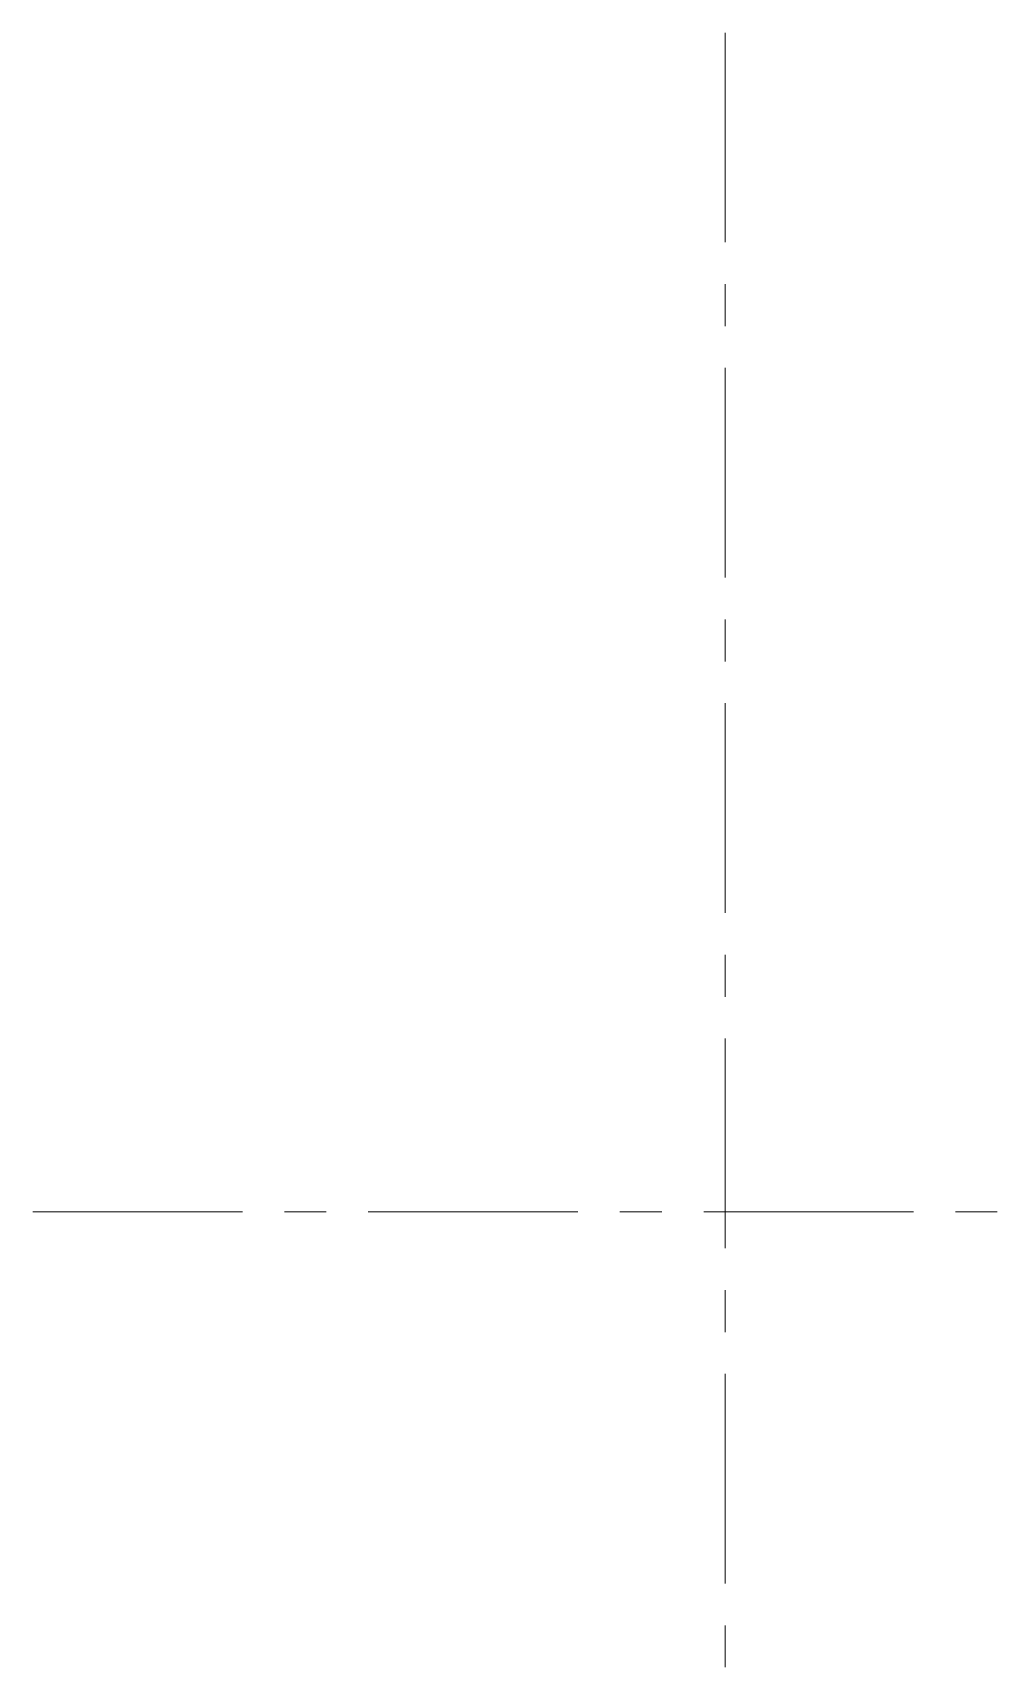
# Model space of a CAD drawing. Header units: millimetres. Extents: x -220592 to 404889, y -217665 to 38245.
# Drawn here: x 7845.9 to 7882.4, y -48121.5 to -48059.6 of the extents above; entities that cross this region are included whole.
import ezdxf

# ---------------------------------------------------------------- set-up
doc = ezdxf.new("R2010")
doc.units = ezdxf.units.MM
doc.linetypes.add('XKITLINE00', pattern=[0])
doc.layers.add('S-GRID', color=7, linetype='Continuous', lineweight=0)

# ---------------------------------------------------------------- blocks, each defined once
blk = doc.blocks.new('*A15044')
at = {"layer": 'S-GRID', "color": 7, "linetype": 'XKITLINE00', "lineweight": 0}
for p, q in [((134.5, 142.722485), (134.5, 150.659985)), ((134.5, 139.547485), (134.5, 141.134985)), ((134.5, 130.022485), (134.5, 137.959985)), ((134.5, 126.847485), (134.5, 128.434985)), ((134.5, 117.322485), (134.5, 125.259985)), ((134.5, 114.147485), (134.5, 115.734985)), ((134.5, 104.622485), (134.5, 112.559985)), ((134.5, 101.447485), (134.5, 103.034985)), ((134.5, 91.922485), (134.5, 99.859985)), ((134.5, 88.747485), (134.5, 90.334985))]:
    blk.add_line(p, q, dxfattribs=at)
blk = doc.blocks.new('*A15106')
at = {"layer": 'S-GRID', "color": 7, "linetype": 'XKITLINE00', "lineweight": 0}
for p, q in [((108.291073, 106), (116.228573, 106)), ((117.816073, 106), (119.403573, 106)), ((120.991073, 106), (128.928573, 106)), ((130.516073, 106), (132.103573, 106)), ((133.691073, 106), (141.628573, 106)), ((143.216073, 106), (144.803573, 106))]:
    blk.add_line(p, q, dxfattribs=at)

msp = doc.modelspace()

# ---------------------------------------------------------------- block references
at = {"color": 7, "lineweight": 0}
for name in ['*A15044', '*A15106']:
    msp.add_blockref(name, (7737.6457, -48210.2152), dxfattribs=at)

doc.saveas('drawing.dxf')
